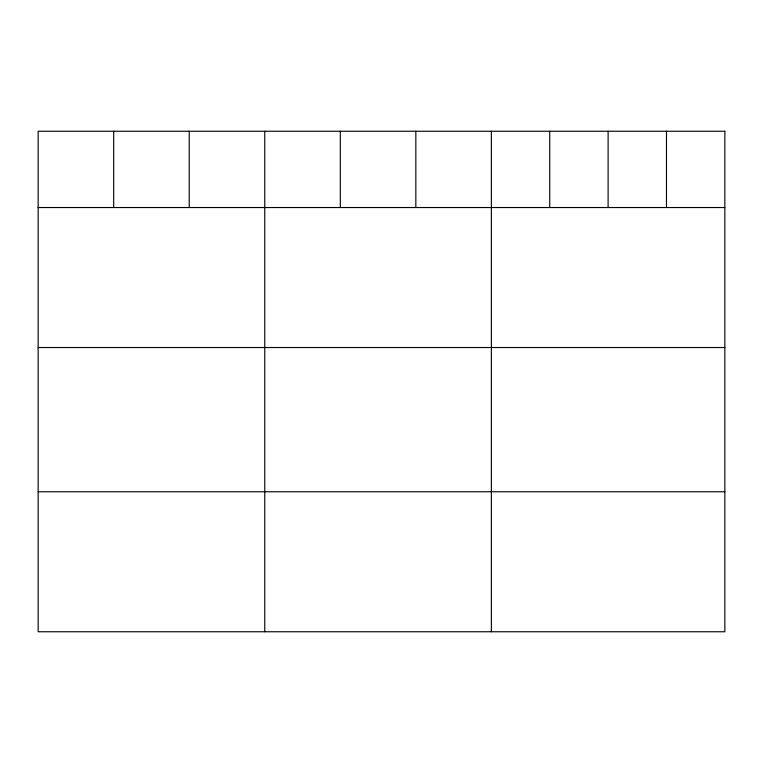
<?xml version="1.0" encoding="UTF-8"?>
<svg xmlns="http://www.w3.org/2000/svg" width="763" height="763" viewBox="0 0 763 763"><rect width="100%" height="100%" fill="white"/><g stroke="black" fill="none" stroke-linecap="round" stroke-linejoin="round"><path stroke-width="1.14" d="M38.15 207.536L724.85 207.536M38.15 347.527L724.85 347.527M38.15 491.763L724.85 491.763M666.48 131.246L666.48 207.536M608.111 131.246L608.111 207.536M549.741 131.246L549.741 207.536M491.372 131.246L491.372 631.754M415.835 131.246L415.835 207.536M340.298 131.246L340.298 207.536M264.761 131.246L264.761 631.754M189.224 131.246L189.224 207.536M113.687 131.246L113.687 207.536M724.85 131.246L38.15 131.246L38.15 631.754L724.85 631.754L724.85 131.246"/></g></svg>
